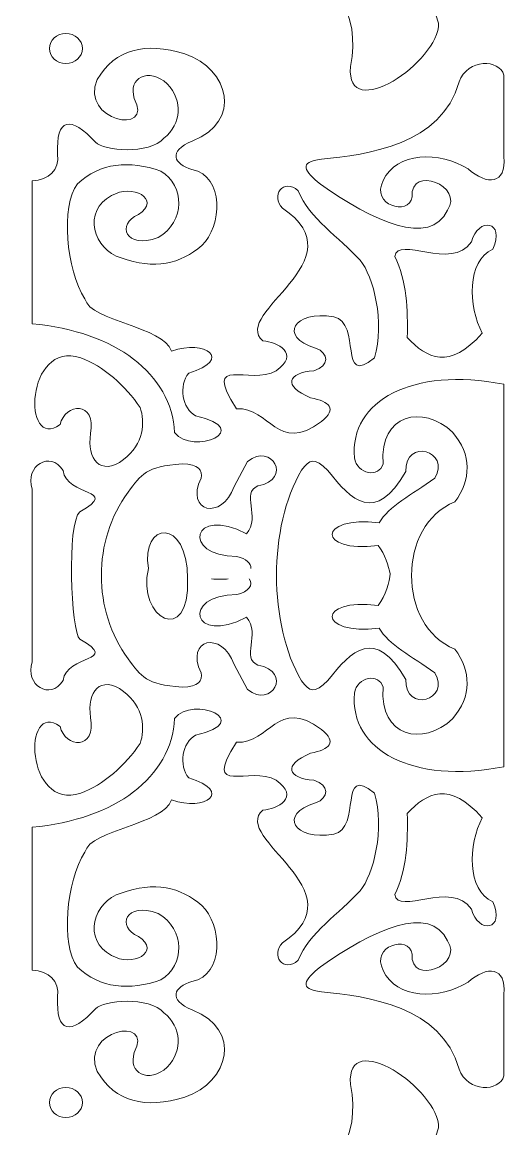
# Model space of a CAD drawing. Header units: centimetres. Extents: x -23 to 22, y -80 to 80.
# Drawn here: x 4.84 to 22.04, y 20.4 to 59.63 of the extents above; entities that cross this region are included whole.
import ezdxf

# ---------------------------------------------------------------- set-up
doc = ezdxf.new("R2010")
doc.units = ezdxf.units.CM
doc.header["$MEASUREMENT"] = 0
doc.layers.add('layer 1', color=7, linetype='Continuous')

msp = doc.modelspace()

# ---------------------------------------------------------------- linework, layer by layer
at = {"layer": 'layer 1', "color": 242, "lineweight": 9}
for points, knots in [([(9.75789, 60.76767), (6.76501, 58.09004), (7.70968, 65.95681), (11.63086, 67.55565), (11.63086, 67.55565), (14.10696, 69.01535), (16.87512, 67.4844), (16.25099, 64.25154), (16.25099, 64.25154), (15.93378, 63.29826), (15.5298, 63.03422), (16.30947, 62.3821), (16.30947, 62.3821), (18.26442, 61.35465), (19.08662, 61.24895), (19.61371, 59.59966), (19.61371, 59.59966), (19.65426, 58.23746), (16.30592, 56.0009), (16.49057, 58.0553), (16.49057, 58.0553), (17.27014, 61.95081), (12.33776, 63.16581), (9.75789, 60.76767)], [0, 0, 0, 0, 0.14285714, 0.14285714, 0.14285714, 0.14285714, 0.28571429, 0.28571429, 0.28571429, 0.28571429, 0.42857143, 0.42857143, 0.42857143, 0.42857143, 0.57142857, 0.57142857, 0.57142857, 0.57142857, 0.71428571, 0.71428571, 0.71428571, 0.71428571, 1, 1, 1, 1]), ([(8.81923, 56.92709), (9.52648, 55.58726), (6.87703, 56.13434), (7.50357, 57.60086), (7.50357, 57.60086), (8.14678, 58.68395), (9.19931, 58.93027), (10.61731, 58.5137), (10.61731, 58.5137), (12.20464, 57.95042), (12.64077, 56.12837), (10.89506, 55.42742), (10.89506, 55.42742), (9.97871, 55.03257), (10.23703, 54.60875), (10.86583, 54.4059), (10.86583, 54.4059), (12.0343, 54.17044), (11.92673, 52.40273), (11.21667, 51.71083), (11.21667, 51.71083), (10.46259, 51.06332), (9.53431, 50.85142), (8.35144, 51.27614), (8.35144, 51.27614), (7.37078, 51.55327), (6.9639, 52.94789), (8.01521, 53.48219), (8.01521, 53.48219), (8.71204, 53.91688), (9.8133, 53.36628), (8.96542, 52.80842), (8.96542, 52.80842), (8.17477, 52.47244), (8.5037, 51.5759), (9.66711, 51.99338), (9.66711, 51.99338), (10.6368, 52.56934), (10.62084, 53.84565), (9.76322, 54.34461), (9.76322, 54.34461), (8.65221, 54.75757), (7.60103, 54.63775), (6.80188, 53.90601), (6.80188, 53.90601), (6.19765, 53.10183), (6.41205, 50.86319), (7.06501, 49.81993), (7.06501, 49.81993), (7.28429, 49.01939), (9.85715, 48.84913), (10.1349, 47.97251), (10.1349, 47.97251), (11.34366, 48.38735), (12.34267, 47.68463), (10.74888, 47.19007), (10.74888, 47.19007), (10.3881, 46.76227), (10.51462, 45.9215), (10.99686, 45.67842), (10.99686, 45.67842), (13.14108, 45.20064), (10.90462, 44.25194), (10.25185, 45.08183), (10.25185, 45.08183), (10.13488, 47.16834), (8.15559, 48.6644), (5.19777, 48.93969), (5.19777, 48.93969), (5.19777, 48.93969), (5.19777, 54.00381), (5.19777, 54.00381), (5.19777, 54.00381), (5.78252, 54.04728), (6.17817, 54.38416), (6.10019, 54.94926), (6.10019, 54.94926), (6.03197, 56.23159), (6.56311, 56.34026), (7.44509, 55.37308), (7.44509, 55.37308), (7.7399, 55.07786), (9.33575, 54.92391), (9.87177, 55.51435), (9.87177, 55.51435), (10.50036, 56.0541), (10.55395, 56.81843), (9.98872, 57.44872), (9.98872, 57.44872), (9.33573, 58.04279), (8.58046, 57.65157), (8.81923, 56.92709)], [0, 0, 0, 0, 0.04166667, 0.04166667, 0.04166667, 0.04166667, 0.08333333, 0.08333333, 0.08333333, 0.08333333, 0.125, 0.125, 0.125, 0.125, 0.16666667, 0.16666667, 0.16666667, 0.16666667, 0.20833333, 0.20833333, 0.20833333, 0.20833333, 0.25, 0.25, 0.25, 0.25, 0.29166667, 0.29166667, 0.29166667, 0.29166667, 0.33333333, 0.33333333, 0.33333333, 0.33333333, 0.375, 0.375, 0.375, 0.375, 0.41666667, 0.41666667, 0.41666667, 0.41666667, 0.45833333, 0.45833333, 0.45833333, 0.45833333, 0.5, 0.5, 0.5, 0.5, 0.54166667, 0.54166667, 0.54166667, 0.54166667, 0.58333333, 0.58333333, 0.58333333, 0.58333333, 0.625, 0.625, 0.625, 0.625, 0.66666667, 0.66666667, 0.66666667, 0.66666667, 0.70833333, 0.70833333, 0.70833333, 0.70833333, 0.75, 0.75, 0.75, 0.75, 0.79166667, 0.79166667, 0.79166667, 0.79166667, 0.83333333, 0.83333333, 0.83333333, 0.83333333, 0.875, 0.875, 0.875, 0.875, 0.91666667, 0.91666667, 0.91666667, 0.91666667, 1, 1, 1, 1]), ([(5.80782, 58.69845), (5.80782, 58.40436), (6.06962, 58.16595), (6.39256, 58.16595), (6.39256, 58.16595), (6.7155, 58.16595), (6.9773, 58.40436), (6.9773, 58.69845), (6.9773, 58.69845), (6.9773, 58.99253), (6.7155, 59.23094), (6.39256, 59.23094), (6.39256, 59.23094), (6.06962, 59.23094), (5.80782, 58.99253), (5.80782, 58.69845)], [0, 0, 0, 0, 0.2, 0.2, 0.2, 0.2, 0.4, 0.4, 0.4, 0.4, 0.6, 0.6, 0.6, 0.6, 1, 1, 1, 1]), ([(21.92699, 57.753), (21.77593, 58.32897), (20.65537, 58.35795), (20.33863, 57.51392), (20.33863, 57.51392), (19.73441, 55.29701), (17.11281, 54.92752), (15.45604, 54.77538), (15.45604, 54.77538), (14.63742, 54.66672), (14.84697, 54.36373), (15.42681, 53.88427), (15.42681, 53.88427), (17.27376, 52.58361), (19.32041, 51.63449), (19.92931, 52.97143), (19.92931, 52.97143), (20.52798, 53.81056), (18.60913, 54.59489), (18.67212, 53.43872), (18.67212, 53.43872), (18.57222, 52.74852), (17.18833, 53.13977), (17.64882, 54.01468), (17.64882, 54.01468), (18.10144, 55.04464), (19.66093, 55.05513), (20.66024, 54.42763), (20.66024, 54.42763), (21.32545, 53.84609), (22.0367, 53.87141), (21.92699, 54.86232), (21.92699, 54.86232), (21.92699, 54.86232), (21.92699, 57.753), (21.92699, 57.753)], [0, 0, 0, 0, 0.1, 0.1, 0.1, 0.1, 0.2, 0.2, 0.2, 0.2, 0.3, 0.3, 0.3, 0.3, 0.4, 0.4, 0.4, 0.4, 0.5, 0.5, 0.5, 0.5, 0.6, 0.6, 0.6, 0.6, 0.7, 0.7, 0.7, 0.7, 0.8, 0.8, 0.8, 0.8, 1, 1, 1, 1]), ([(14.0819, 53.03663), (13.63907, 53.47615), (14.10321, 54.12125), (14.63741, 53.65699), (14.63741, 53.65699), (15.01749, 52.67138), (16.09926, 52.0118), (16.83019, 51.1892), (16.83019, 51.1892), (17.3065, 50.63249), (17.71339, 48.98204), (17.34183, 47.73343), (17.34183, 47.73343), (16.03103, 46.67207), (16.91302, 48.95781), (15.8946, 49.18964), (15.8946, 49.18964), (14.47778, 49.42872), (13.91985, 48.46516), (15.25138, 48.08118), (15.25138, 48.08118), (15.73258, 47.89464), (15.74475, 47.45633), (15.19291, 47.27701), (15.19291, 47.27701), (14.2596, 47.20101), (14.0695, 46.73736), (15.07596, 46.32069), (15.07596, 46.32069), (15.73996, 46.17545), (16.03994, 45.93719), (15.45604, 45.47305), (15.45604, 45.47305), (13.88512, 44.31732), (13.64127, 45.97856), (12.44463, 45.92947), (12.44463, 45.92947), (11.18641, 47.88958), (12.95227, 46.73086), (13.84801, 47.27701), (13.84801, 47.27701), (14.72999, 47.86746), (13.88852, 48.30746), (13.38174, 48.33281), (13.38174, 48.33281), (12.23175, 49.33259), (16.83019, 51.1892), (14.0819, 53.03663)], [0, 0, 0, 0, 0.07692308, 0.07692308, 0.07692308, 0.07692308, 0.15384615, 0.15384615, 0.15384615, 0.15384615, 0.23076923, 0.23076923, 0.23076923, 0.23076923, 0.30769231, 0.30769231, 0.30769231, 0.30769231, 0.38461538, 0.38461538, 0.38461538, 0.38461538, 0.46153846, 0.46153846, 0.46153846, 0.46153846, 0.53846154, 0.53846154, 0.53846154, 0.53846154, 0.61538462, 0.61538462, 0.61538462, 0.61538462, 0.69230769, 0.69230769, 0.69230769, 0.69230769, 0.76923077, 0.76923077, 0.76923077, 0.76923077, 0.84615385, 0.84615385, 0.84615385, 0.84615385, 1, 1, 1, 1]), ([(18.05814, 51.33048), (18.16047, 52.07669), (20.0755, 50.8016), (20.77719, 51.84124), (20.77719, 51.84124), (21.01351, 52.74186), (22.00757, 52.59243), (21.53735, 51.58042), (21.53735, 51.58042), (20.59318, 51.15707), (20.67847, 49.56954), (21.15727, 48.60281), (21.15727, 48.60281), (19.99387, 47.28787), (19.20228, 47.70608), (18.50182, 48.45955), (18.50182, 48.45955), (18.53213, 49.43177), (18.48087, 50.46383), (18.05814, 51.33048)], [0, 0, 0, 0, 0.16666667, 0.16666667, 0.16666667, 0.16666667, 0.33333333, 0.33333333, 0.33333333, 0.33333333, 0.5, 0.5, 0.5, 0.5, 0.66666667, 0.66666667, 0.66666667, 0.66666667, 1, 1, 1, 1]), ([(6.1879, 45.36438), (4.84068, 44.39724), (4.95122, 48.38177), (6.91882, 47.73343), (6.91882, 47.73343), (7.70823, 47.44363), (8.52686, 46.74089), (9.02389, 45.97294), (9.02389, 45.97294), (9.21242, 45.46025), (9.15314, 44.67431), (8.43915, 44.12552), (8.43915, 44.12552), (7.62528, 43.51498), (7.11852, 44.14533), (7.26967, 45.04923), (7.26967, 45.04923), (7.48406, 46.20841), (6.3633, 46.13957), (6.1879, 45.36438)], [0, 0, 0, 0, 0.16666667, 0.16666667, 0.16666667, 0.16666667, 0.33333333, 0.33333333, 0.33333333, 0.33333333, 0.5, 0.5, 0.5, 0.5, 0.66666667, 0.66666667, 0.66666667, 0.66666667, 1, 1, 1, 1]), ([(21.92699, 39.89665), (21.92699, 39.89665), (21.92699, 46.79885), (21.92699, 46.79885), (21.92699, 46.79885), (18.67803, 47.4201), (16.46351, 46.21385), (16.62553, 44.19072), (16.62553, 44.19072), (16.72787, 43.58217), (17.50752, 43.47711), (17.64882, 43.97337), (17.64882, 43.97337), (17.50241, 45.75232), (19.06177, 46.0855), (20.10474, 45.10356), (20.10474, 45.10356), (20.81009, 44.28581), (20.7638, 43.41462), (20.19245, 42.62584), (20.19245, 42.62584), (18.14332, 41.82836), (18.14118, 38.20631), (20.19245, 37.408), (20.19245, 37.408), (20.7638, 36.61922), (20.81009, 35.74804), (20.10474, 34.93028), (20.10474, 34.93028), (19.06177, 33.94834), (17.50241, 34.28152), (17.64882, 36.06047), (17.64882, 36.06047), (17.50752, 36.55673), (16.72787, 36.45168), (16.62553, 35.84313), (16.62553, 35.84313), (16.46351, 33.82), (18.67803, 32.61375), (21.92699, 33.23499), (21.92699, 33.23499), (21.92699, 33.23499), (21.92699, 39.89665), (21.92699, 39.89665)], [0, 0, 0, 0, 0.08333333, 0.08333333, 0.08333333, 0.08333333, 0.16666667, 0.16666667, 0.16666667, 0.16666667, 0.25, 0.25, 0.25, 0.25, 0.33333333, 0.33333333, 0.33333333, 0.33333333, 0.41666667, 0.41666667, 0.41666667, 0.41666667, 0.5, 0.5, 0.5, 0.5, 0.58333333, 0.58333333, 0.58333333, 0.58333333, 0.66666667, 0.66666667, 0.66666667, 0.66666667, 0.75, 0.75, 0.75, 0.75, 0.83333333, 0.83333333, 0.83333333, 0.83333333, 1, 1, 1, 1]), ([(12.95751, 40.26614), (12.98131, 40.4389), (12.78167, 40.62052), (12.45925, 40.69148), (12.45925, 40.69148), (10.45372, 40.70425), (10.87268, 42.51548), (12.79547, 41.49565), (12.79547, 41.49565), (13.32661, 42.11508), (12.58594, 42.94099), (13.20479, 43.19094), (13.20479, 43.19094), (14.45222, 43.42276), (13.68719, 44.75581), (12.83933, 44.06031), (12.83933, 44.06031), (12.83933, 44.06031), (12.35692, 43.1692), (12.35692, 43.1692), (12.35692, 43.1692), (11.93157, 41.94711), (10.60727, 42.26668), (11.19071, 43.46485), (11.19071, 43.46485), (11.24449, 43.74269), (11.10823, 43.9662), (10.51879, 43.97237), (10.51879, 43.97237), (9.20311, 43.87817), (9.08466, 43.60812), (8.59996, 42.97359), (8.59996, 42.97359), (7.3345, 41.25308), (7.33643, 38.77815), (8.59996, 37.06025), (8.59996, 37.06025), (9.08466, 36.42572), (9.20311, 36.15567), (10.51879, 36.06148), (10.51879, 36.06148), (11.10823, 36.06764), (11.24449, 36.29115), (11.19071, 36.56899), (11.19071, 36.56899), (10.60727, 37.76716), (11.93157, 38.08674), (12.35692, 36.86464), (12.35692, 36.86464), (12.35692, 36.86464), (12.83933, 35.97353), (12.83933, 35.97353), (12.83933, 35.97353), (13.68719, 35.27804), (14.45222, 36.61109), (13.20479, 36.84291), (13.20479, 36.84291), (12.58594, 37.09285), (13.32661, 37.91876), (12.79547, 38.53819), (12.79547, 38.53819), (10.87268, 37.51836), (10.45372, 39.3296), (12.45925, 39.34237), (12.45925, 39.34237), (12.86422, 39.4315), (13.0755, 39.6952), (12.89361, 39.89666)], [0, 0, 0, 0, 0.05555556, 0.05555556, 0.05555556, 0.05555556, 0.11111111, 0.11111111, 0.11111111, 0.11111111, 0.16666667, 0.16666667, 0.16666667, 0.16666667, 0.22222222, 0.22222222, 0.22222222, 0.22222222, 0.27777778, 0.27777778, 0.27777778, 0.27777778, 0.33333333, 0.33333333, 0.33333333, 0.33333333, 0.38888889, 0.38888889, 0.38888889, 0.38888889, 0.44444444, 0.44444444, 0.44444444, 0.44444444, 0.5, 0.5, 0.5, 0.5, 0.55555556, 0.55555556, 0.55555556, 0.55555556, 0.61111111, 0.61111111, 0.61111111, 0.61111111, 0.66666667, 0.66666667, 0.66666667, 0.66666667, 0.72222222, 0.72222222, 0.72222222, 0.72222222, 0.77777778, 0.77777778, 0.77777778, 0.77777778, 0.83333333, 0.83333333, 0.83333333, 0.83333333, 0.88888889, 0.88888889, 0.88888889, 0.88888889, 1, 1, 1, 1]), ([(17.89752, 40.0814), (17.84837, 40.32084), (17.7055, 40.78568), (17.4734, 41.0827), (17.4734, 41.0827), (15.26057, 40.7911), (15.31429, 42.14949), (17.50264, 41.88687), (17.50264, 41.88687), (17.84261, 42.45923), (18.66655, 42.89028), (19.47614, 43.46262), (19.47614, 43.46262), (20.06574, 44.43363), (18.41872, 44.91184), (18.45284, 43.70169), (18.45284, 43.70169), (17.37107, 41.83253), (16.5232, 42.66569), (15.68994, 43.7343), (15.68994, 43.7343), (15.19293, 44.23419), (15.03633, 44.13118), (14.75435, 43.75603), (14.75435, 43.75603), (13.56814, 41.74986), (13.57295, 38.27584), (14.75435, 36.27781), (14.75435, 36.27781), (15.03633, 35.90267), (15.19293, 35.79965), (15.68994, 36.29955), (15.68994, 36.29955), (16.5232, 37.36815), (17.37107, 38.20131), (18.45284, 36.33215), (18.45284, 36.33215), (18.41872, 35.122), (20.06574, 35.60022), (19.47614, 36.57123), (19.47614, 36.57123), (18.66655, 37.14357), (17.84261, 37.57462), (17.50264, 38.14697), (17.50264, 38.14697), (15.31429, 37.88435), (15.26057, 39.24274), (17.4734, 38.95115), (17.4734, 38.95115), (17.74857, 39.30329), (17.87304, 39.81636), (17.89752, 40.0814)], [0, 0, 0, 0, 0.07142857, 0.07142857, 0.07142857, 0.07142857, 0.14285714, 0.14285714, 0.14285714, 0.14285714, 0.21428571, 0.21428571, 0.21428571, 0.21428571, 0.28571429, 0.28571429, 0.28571429, 0.28571429, 0.35714286, 0.35714286, 0.35714286, 0.35714286, 0.42857143, 0.42857143, 0.42857143, 0.42857143, 0.5, 0.5, 0.5, 0.5, 0.57142857, 0.57142857, 0.57142857, 0.57142857, 0.64285714, 0.64285714, 0.64285714, 0.64285714, 0.71428571, 0.71428571, 0.71428571, 0.71428571, 0.78571429, 0.78571429, 0.78571429, 0.78571429, 0.85714286, 0.85714286, 0.85714286, 0.85714286, 1, 1, 1, 1]), ([(6.88868, 42.27798), (8.34875, 43.10156), (6.41091, 42.78712), (6.29217, 43.74111), (6.29217, 43.74111), (5.86095, 44.4637), (4.91761, 43.90267), (5.19777, 43.08226), (5.19777, 43.08226), (5.19777, 41.03864), (5.19777, 38.99531), (5.19777, 36.95158), (5.19777, 36.95158), (4.91761, 36.13118), (5.86095, 35.57014), (6.29217, 36.29273), (6.29217, 36.29273), (6.41091, 37.24673), (8.34875, 36.93228), (6.88868, 37.75587), (6.88868, 37.75587), (6.57882, 38.01615), (6.41572, 41.8807), (6.88868, 42.27798)], [0, 0, 0, 0, 0.14285714, 0.14285714, 0.14285714, 0.14285714, 0.28571429, 0.28571429, 0.28571429, 0.28571429, 0.42857143, 0.42857143, 0.42857143, 0.42857143, 0.57142857, 0.57142857, 0.57142857, 0.57142857, 0.71428571, 0.71428571, 0.71428571, 0.71428571, 1, 1, 1, 1]), ([(10.71109, 39.89663), (10.78111, 37.47152), (8.91598, 38.49423), (9.31882, 40.26615), (9.31882, 40.26615), (9.0366, 41.90833), (10.71311, 42.11172), (10.71109, 39.89663)], [0, 0, 0, 0, 0.33333333, 0.33333333, 0.33333333, 0.33333333, 1, 1, 1, 1]), ([(6.1879, 34.66947), (4.84068, 35.6366), (4.95122, 31.65208), (6.91882, 32.30041), (6.91882, 32.30041), (7.70823, 32.59021), (8.52686, 33.29296), (9.02389, 34.0609), (9.02389, 34.0609), (9.21242, 34.5736), (9.15314, 35.35953), (8.43915, 35.90833), (8.43915, 35.90833), (7.62528, 36.51886), (7.11852, 35.88852), (7.26967, 34.98462), (7.26967, 34.98462), (7.48406, 33.82544), (6.3633, 33.89427), (6.1879, 34.66947)], [0, 0, 0, 0, 0.16666667, 0.16666667, 0.16666667, 0.16666667, 0.33333333, 0.33333333, 0.33333333, 0.33333333, 0.5, 0.5, 0.5, 0.5, 0.66666667, 0.66666667, 0.66666667, 0.66666667, 1, 1, 1, 1]), ([(8.81923, 23.10675), (9.52648, 24.44658), (6.87703, 23.8995), (7.50357, 22.43299), (7.50357, 22.43299), (8.14678, 21.3499), (9.19931, 21.10357), (10.61731, 21.52014), (10.61731, 21.52014), (12.20464, 22.08342), (12.64077, 23.90547), (10.89506, 24.60643), (10.89506, 24.60643), (9.97871, 25.00128), (10.23703, 25.42509), (10.86583, 25.62795), (10.86583, 25.62795), (12.0343, 25.86341), (11.92673, 27.63112), (11.21667, 28.32301), (11.21667, 28.32301), (10.46259, 28.97052), (9.53431, 29.18243), (8.35144, 28.7577), (8.35144, 28.7577), (7.37078, 28.48058), (6.9639, 27.08596), (8.01521, 26.55166), (8.01521, 26.55166), (8.71204, 26.11696), (9.8133, 26.66756), (8.96542, 27.22543), (8.96542, 27.22543), (8.17477, 27.5614), (8.5037, 28.45794), (9.66711, 28.04047), (9.66711, 28.04047), (10.6368, 27.46451), (10.62084, 26.1882), (9.76322, 25.68923), (9.76322, 25.68923), (8.65221, 25.27627), (7.60103, 25.3961), (6.80188, 26.12784), (6.80188, 26.12784), (6.19765, 26.93201), (6.41205, 29.17066), (7.06501, 30.21391), (7.06501, 30.21391), (7.28429, 31.01446), (9.85715, 31.18471), (10.1349, 32.06134), (10.1349, 32.06134), (11.34366, 31.64649), (12.34267, 32.34922), (10.74888, 32.84378), (10.74888, 32.84378), (10.3881, 33.27158), (10.51462, 34.11234), (10.99686, 34.35542), (10.99686, 34.35542), (13.14108, 34.8332), (10.90462, 35.7819), (10.25185, 34.95201), (10.25185, 34.95201), (10.13488, 32.8655), (8.15559, 31.36945), (5.19777, 31.09415), (5.19777, 31.09415), (5.19777, 31.09415), (5.19777, 26.03003), (5.19777, 26.03003), (5.19777, 26.03003), (5.78252, 25.98656), (6.17817, 25.64968), (6.10019, 25.08459), (6.10019, 25.08459), (6.03197, 23.80225), (6.56311, 23.69358), (7.44509, 24.66076), (7.44509, 24.66076), (7.7399, 24.95599), (9.33575, 25.10994), (9.87177, 24.51949), (9.87177, 24.51949), (10.50036, 23.97975), (10.55395, 23.21541), (9.98872, 22.58513), (9.98872, 22.58513), (9.33573, 21.99105), (8.58046, 22.38227), (8.81923, 23.10675)], [0, 0, 0, 0, 0.04166667, 0.04166667, 0.04166667, 0.04166667, 0.08333333, 0.08333333, 0.08333333, 0.08333333, 0.125, 0.125, 0.125, 0.125, 0.16666667, 0.16666667, 0.16666667, 0.16666667, 0.20833333, 0.20833333, 0.20833333, 0.20833333, 0.25, 0.25, 0.25, 0.25, 0.29166667, 0.29166667, 0.29166667, 0.29166667, 0.33333333, 0.33333333, 0.33333333, 0.33333333, 0.375, 0.375, 0.375, 0.375, 0.41666667, 0.41666667, 0.41666667, 0.41666667, 0.45833333, 0.45833333, 0.45833333, 0.45833333, 0.5, 0.5, 0.5, 0.5, 0.54166667, 0.54166667, 0.54166667, 0.54166667, 0.58333333, 0.58333333, 0.58333333, 0.58333333, 0.625, 0.625, 0.625, 0.625, 0.66666667, 0.66666667, 0.66666667, 0.66666667, 0.70833333, 0.70833333, 0.70833333, 0.70833333, 0.75, 0.75, 0.75, 0.75, 0.79166667, 0.79166667, 0.79166667, 0.79166667, 0.83333333, 0.83333333, 0.83333333, 0.83333333, 0.875, 0.875, 0.875, 0.875, 0.91666667, 0.91666667, 0.91666667, 0.91666667, 1, 1, 1, 1]), ([(14.0819, 26.99721), (13.63907, 26.5577), (14.10321, 25.91259), (14.63741, 26.37686), (14.63741, 26.37686), (15.01749, 27.36246), (16.09926, 28.02205), (16.83019, 28.84464), (16.83019, 28.84464), (17.3065, 29.40135), (17.71339, 31.0518), (17.34183, 32.30041), (17.34183, 32.30041), (16.03103, 33.36178), (16.91302, 31.07604), (15.8946, 30.84421), (15.8946, 30.84421), (14.47778, 30.60512), (13.91985, 31.56869), (15.25138, 31.95266), (15.25138, 31.95266), (15.73258, 32.13921), (15.74475, 32.57752), (15.19291, 32.75684), (15.19291, 32.75684), (14.2596, 32.83284), (14.0695, 33.29648), (15.07596, 33.71315), (15.07596, 33.71315), (15.73996, 33.85839), (16.03994, 34.09665), (15.45604, 34.56079), (15.45604, 34.56079), (13.88512, 35.71652), (13.64127, 34.05529), (12.44463, 34.10437), (12.44463, 34.10437), (11.18641, 32.14427), (12.95227, 33.30298), (13.84801, 32.75684), (13.84801, 32.75684), (14.72999, 32.16638), (13.88852, 31.72639), (13.38174, 31.70104), (13.38174, 31.70104), (12.23175, 30.70125), (16.83019, 28.84464), (14.0819, 26.99721)], [0, 0, 0, 0, 0.07692308, 0.07692308, 0.07692308, 0.07692308, 0.15384615, 0.15384615, 0.15384615, 0.15384615, 0.23076923, 0.23076923, 0.23076923, 0.23076923, 0.30769231, 0.30769231, 0.30769231, 0.30769231, 0.38461538, 0.38461538, 0.38461538, 0.38461538, 0.46153846, 0.46153846, 0.46153846, 0.46153846, 0.53846154, 0.53846154, 0.53846154, 0.53846154, 0.61538462, 0.61538462, 0.61538462, 0.61538462, 0.69230769, 0.69230769, 0.69230769, 0.69230769, 0.76923077, 0.76923077, 0.76923077, 0.76923077, 0.84615385, 0.84615385, 0.84615385, 0.84615385, 1, 1, 1, 1]), ([(18.05814, 28.70337), (18.16047, 27.95715), (20.0755, 29.23224), (20.77719, 28.19261), (20.77719, 28.19261), (21.01351, 27.29199), (22.00757, 27.44141), (21.53735, 28.45342), (21.53735, 28.45342), (20.59318, 28.87678), (20.67847, 30.4643), (21.15727, 31.43104), (21.15727, 31.43104), (19.99387, 32.74598), (19.20228, 32.32776), (18.50182, 31.5743), (18.50182, 31.5743), (18.53213, 30.60208), (18.48087, 29.57001), (18.05814, 28.70337)], [0, 0, 0, 0, 0.16666667, 0.16666667, 0.16666667, 0.16666667, 0.33333333, 0.33333333, 0.33333333, 0.33333333, 0.5, 0.5, 0.5, 0.5, 0.66666667, 0.66666667, 0.66666667, 0.66666667, 1, 1, 1, 1]), ([(21.92699, 22.28084), (21.77593, 21.70487), (20.65537, 21.6759), (20.33863, 22.51992), (20.33863, 22.51992), (19.73441, 24.73683), (17.11281, 25.10632), (15.45604, 25.25846), (15.45604, 25.25846), (14.63742, 25.36713), (14.84697, 25.67011), (15.42681, 26.14957), (15.42681, 26.14957), (17.27376, 27.45024), (19.32041, 28.39936), (19.92931, 27.06242), (19.92931, 27.06242), (20.52798, 26.22328), (18.60913, 25.43895), (18.67212, 26.59513), (18.67212, 26.59513), (18.57222, 27.28532), (17.18833, 26.89408), (17.64882, 26.01917), (17.64882, 26.01917), (18.10144, 24.98921), (19.66093, 24.97872), (20.66024, 25.60621), (20.66024, 25.60621), (21.32545, 26.18775), (22.0367, 26.16243), (21.92699, 25.17152), (21.92699, 25.17152), (21.92699, 25.17152), (21.92699, 22.28084), (21.92699, 22.28084)], [0, 0, 0, 0, 0.1, 0.1, 0.1, 0.1, 0.2, 0.2, 0.2, 0.2, 0.3, 0.3, 0.3, 0.3, 0.4, 0.4, 0.4, 0.4, 0.5, 0.5, 0.5, 0.5, 0.6, 0.6, 0.6, 0.6, 0.7, 0.7, 0.7, 0.7, 0.8, 0.8, 0.8, 0.8, 1, 1, 1, 1]), ([(9.75789, 19.26617), (6.76501, 21.9438), (7.70968, 14.07704), (11.63086, 12.47819), (11.63086, 12.47819), (14.10696, 11.0185), (16.87512, 12.54945), (16.25099, 15.78231), (16.25099, 15.78231), (15.93378, 16.73558), (15.5298, 16.99963), (16.30947, 17.65174), (16.30947, 17.65174), (18.26442, 18.6792), (19.08662, 18.78489), (19.61371, 20.43418), (19.61371, 20.43418), (19.65426, 21.79638), (16.30592, 24.03295), (16.49057, 21.97854), (16.49057, 21.97854), (17.27014, 18.08304), (12.33776, 16.86803), (9.75789, 19.26617)], [0, 0, 0, 0, 0.14285714, 0.14285714, 0.14285714, 0.14285714, 0.28571429, 0.28571429, 0.28571429, 0.28571429, 0.42857143, 0.42857143, 0.42857143, 0.42857143, 0.57142857, 0.57142857, 0.57142857, 0.57142857, 0.71428571, 0.71428571, 0.71428571, 0.71428571, 1, 1, 1, 1]), ([(5.80782, 21.3354), (5.80782, 21.62949), (6.06962, 21.86789), (6.39256, 21.86789), (6.39256, 21.86789), (6.7155, 21.86789), (6.9773, 21.62949), (6.9773, 21.3354), (6.9773, 21.3354), (6.9773, 21.04131), (6.7155, 20.8029), (6.39256, 20.8029), (6.39256, 20.8029), (6.06962, 20.8029), (5.80782, 21.04131), (5.80782, 21.3354)], [0, 0, 0, 0, 0.2, 0.2, 0.2, 0.2, 0.4, 0.4, 0.4, 0.4, 0.6, 0.6, 0.6, 0.6, 1, 1, 1, 1])]:
    msp.add_open_spline(points, degree=3, knots=knots, dxfattribs=at)
msp.add_open_spline([(12.15471, 39.89666), (11.98694, 39.88415), (11.78989, 39.88305), (11.56082, 39.89665)], degree=3, dxfattribs=at)

doc.saveas('drawing.dxf')
